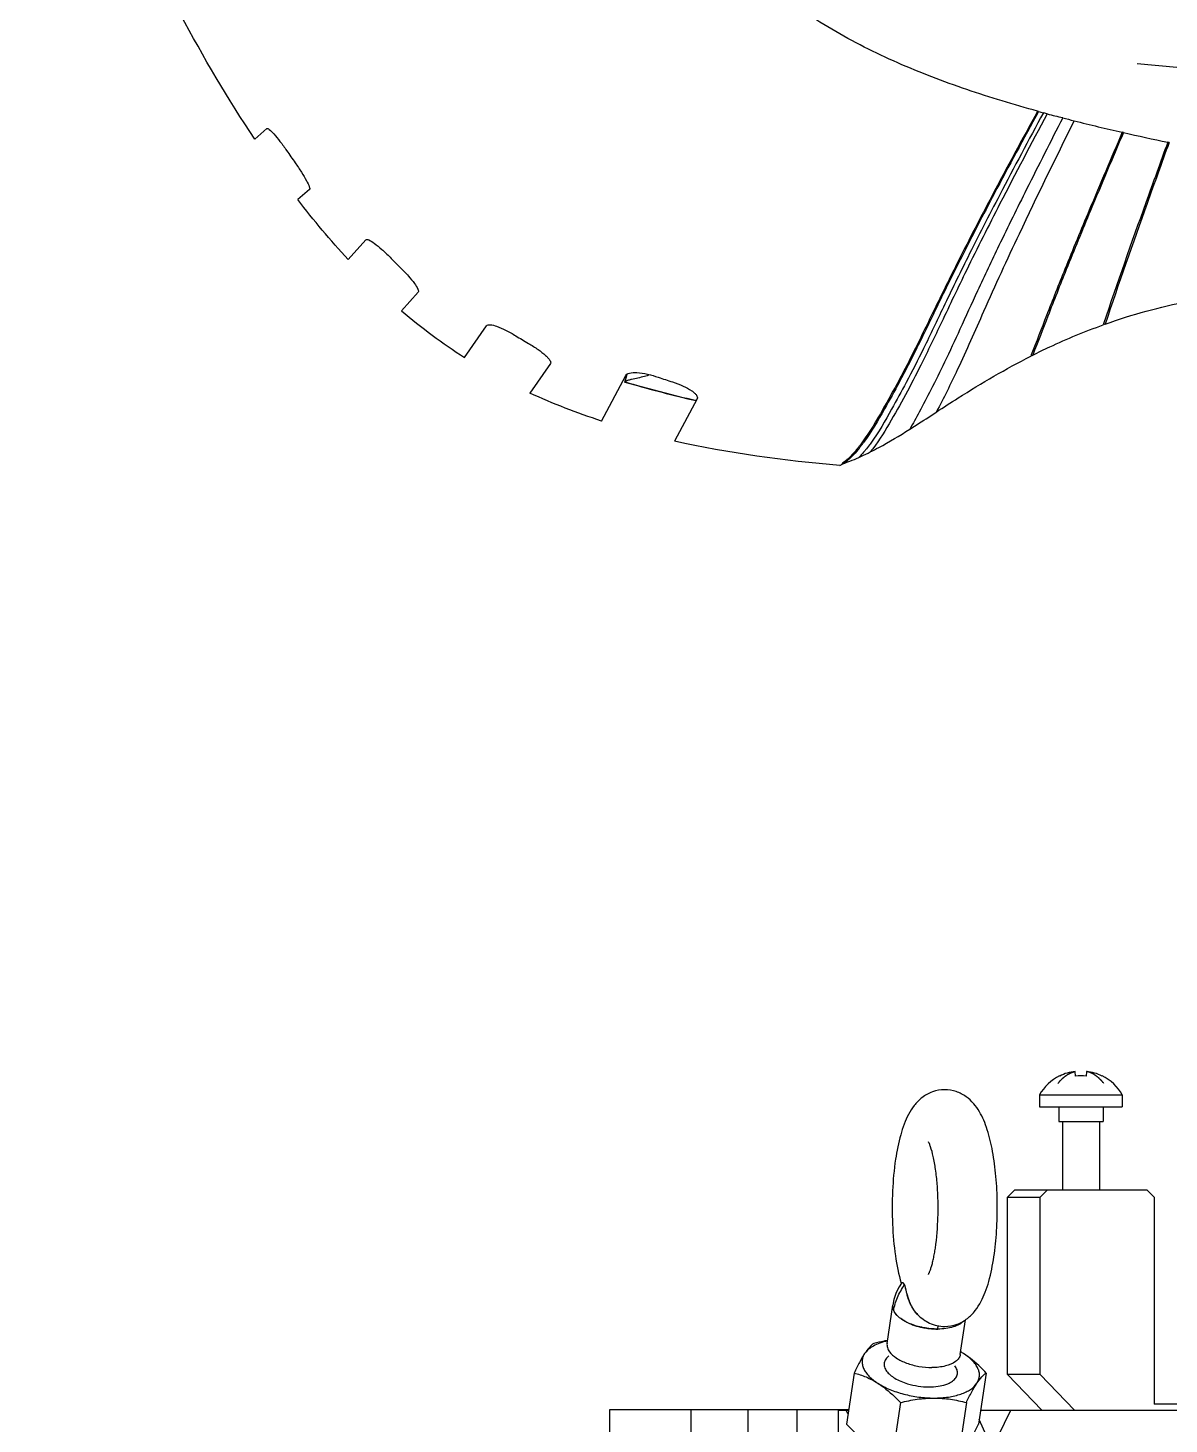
# Model space of a CAD drawing. Header units: millimetres. Extents: x 0 to 841, y 0 to 594.
# Drawn here: x 523.81 to 562.38, y 249.88 to 297.06 of the extents above; entities that cross this region are included whole.
import ezdxf

# ---------------------------------------------------------------- set-up
doc = ezdxf.new("R2010")
doc.units = ezdxf.units.MM
doc.header["$LTSCALE"] = 46.255
doc.layers.get('0').update_dxf_attribs({"linetype": 'CONTINUOUS'})
for name, color, linetype in [('AXIS', 7, 'CONTINUOUS'), ('COSMETIC', 7, 'CONTINUOUS'), ('PRT_CURVE', 7, 'CONTINUOUS'), ('PRT_SURFACE', 7, 'CONTINUOUS')]:
    doc.layers.add(name, color=color, linetype=linetype)

msp = doc.modelspace()

# ---------------------------------------------------------------- linework, layer by layer
at = {"color": 7, "linetype": 'CONTINUOUS'}
for p, q in [((557.965, 294.241), (557.933, 294.25)), ((558.257, 294.162), (558.128, 294.197)), ((531.478, 293.304), (531.887, 293.659)), ((560.835, 293.526), (560.795, 293.535)), ((562.376, 293.189), (562.331, 293.198)), ((533.329, 291.6), (532.936, 291.259)), ((534.636, 289.237), (535.232, 289.9)), ((537.004, 288.132), (536.438, 287.503)), ((538.566, 285.929), (539.312, 286.995)), ((560.163, 287.068), (560.15, 287.029)), ((557.719, 286.02), (557.699, 285.97)), ((541.471, 285.719), (540.775, 284.725)), ((543.195, 283.779), (544.014, 285.319)), ((544.058, 285.351), (543.98, 285.103)), ((543.985, 285.094), (544.067, 285.358)), ((546.427, 284.532), (545.665, 283.1)), ((551.254, 282.279), (551.297, 282.303)), ((551.254, 282.279), (551.254, 282.279)), ((558.679, 261.646), (558.676, 261.656)), ((559.216, 261.646), (559.202, 261.802)), ((559.589, 261.802), (559.574, 261.646)), ((560.115, 261.656), (560.111, 261.646)), ((557.995, 261.005), (557.995, 260.605)), ((557.995, 261.005), (560.795, 261.005)), ((560.795, 261.005), (560.795, 260.605)), ((557.995, 260.605), (560.795, 260.605)), ((558.645, 260.605), (558.645, 260.105)), ((560.145, 260.605), (560.145, 260.105)), ((558.645, 260.105), (560.145, 260.105)), ((558.77, 260.105), (558.77, 257.805)), ((560.02, 260.105), (560.02, 257.805)), ((556.921, 257.555), (557.162, 257.805)), ((557.162, 257.805), (561.629, 257.805)), ((558.264, 257.805), (558.024, 257.555)), ((561.869, 257.555), (561.629, 257.805)), ((556.921, 251.555), (556.921, 257.555)), ((556.921, 257.555), (558.024, 257.555)), ((558.024, 251.555), (558.024, 257.555)), ((561.869, 257.555), (561.869, 250.555)), ((553.157, 254.328), (553.079, 254.094)), ((553.255, 254.527), (553.157, 254.328)), ((553.332, 254.648), (553.255, 254.527)), ((553.324, 254.645), (553.326, 254.638)), ((552.847, 252.605), (553.041, 253.905)), ((553.079, 254.094), (553.041, 253.905)), ((555.319, 252.236), (555.494, 253.407)), ((554.557, 253.095), (554.575, 253.211)), ((551.731, 251.61), (551.473, 249.885)), ((556.192, 251.61), (555.935, 249.885)), ((558.075, 250.355), (556.921, 251.555)), ((558.024, 251.555), (556.921, 251.555)), ((558.024, 251.555), (559.177, 250.355)), ((553.295, 250.61), (553.037, 248.885)), ((555.525, 250.61), (555.268, 248.885)), ((566.675, 250.555), (561.869, 250.555)), ((543.483, 246.775), (543.483, 250.375)), ((543.483, 250.375), (546.226, 250.375)), ((546.226, 246.775), (546.226, 250.375)), ((546.226, 250.375), (548.158, 250.375)), ((548.158, 246.775), (548.158, 250.375)), ((548.158, 250.375), (549.813, 250.375)), ((549.813, 246.775), (549.813, 250.375)), ((549.813, 250.375), (551.547, 250.375)), ((551.21, 247.105), (551.21, 250.355)), ((551.21, 250.355), (551.543, 250.355)), ((551.525, 250.23), (551.469, 250.355)), ((556.005, 250.355), (570.225, 250.355)), ((556.398, 249.056), (557.025, 250.355)), ((556.398, 249.056), (555.958, 250.038))]:
    msp.add_line(p, q, dxfattribs=at)
for points in [[(561.294, 295.855), (562.642, 295.739), (564.167, 295.695), (565.655, 295.748), (567.126, 295.896), (568.385, 296.103), (569.477, 296.347), (570.547, 296.657), (571.594, 297.062)], [(543.985, 285.094), (546.119, 284.525), (546.396, 284.475)]]:
    msp.add_lwpolyline(points, dxfattribs=at)
for centre, radius, start, end in [((572.052, 345.656), 53.31, 254.6777, 254.859), ((565.363, 323.792), 30.478, 256.5124, 257.5405), ((575.277, 357.93), 66.001, 255.52772, 255.8732), ((578.205, 369.663), 78.094, 255.89052, 257.11812), ((578.376, 370.105), 78.563, 257.09873, 258.21563), ((563.382, 314.113), 37.409, 214.5133, 215.2835), ((551.718, 304.554), 21.858, 224.2086, 225.5213), ((548.863, 302.08), 19.154, 229.5582, 237.4806), ((566.778, 268.689), 19.501, 109.6612, 109.8698), ((550.064, 302.521), 18.626, 238.3785, 239.9206), ((567.197, 267.309), 20.939, 116.765, 116.9756), ((553.294, 309.123), 25.226, 251.0809, 252.2329), ((552.658, 313.854), 30.035, 257.6439, 257.9745), ((547.55, 286.347), 5.578, 322.5058, 323.7577), ((551.844, 281.263), 1.175, 115.5379, 117.7349), ((551.827, 281.296), 1.137, 112.559, 115.4897), ((559.395, 260.222), 1.604, 116.6413, 150.7733), ((559.395, 260.205), 1.609, 96.8981, 116.4095), ((559.395, 259.95), 1.705, 83.9763, 96.0237), ((559.395, 260.205), 1.609, 63.5905, 83.1019), ((559.395, 260.222), 1.604, 29.2267, 63.3587), ((555.659, 254.798), 2.2, 194.1455, 196.4472), ((555.251, 254.677), 1.775, 196.4198, 200.8143), ((554.88, 254.522), 1.372, 207.7757, 209.3581), ((554.739, 254.424), 1.201, 220.3034, 224.2561), ((554.326, 254.961), 1.825, 243.3273, 246.865), ((554.433, 255.213), 2.099, 246.8952, 250.8082), ((554.5, 255.407), 2.304, 250.8127, 254.3128), ((554.545, 255.566), 2.469, 254.3029, 257.3751), ((554.566, 255.659), 2.564, 257.3717, 261.263), ((554.57, 255.68), 2.586, 261.253, 263.5996), ((554.559, 255.553), 2.459, 263.5328, 269.9661), ((553.957, 249.956), 2.741, 57.3957, 59.8722), ((554.216, 250.36), 2.261, 57.4153, 60.3369)]:
    msp.add_arc(centre, radius, start, end, dxfattribs=at)
for points, knots in [([(557.933, 294.25), (557.129, 294.471), (555.53, 294.951), (553.19, 295.844), (550.948, 296.968), (548.88, 298.389), (547.015, 300.065), (544.792, 302.557), (542.45, 306.032), (540.379, 310.609), (539.113, 315.471), (538.64, 320.471), (538.919, 327.136), (540.454, 333.732), (543.514, 339.68), (546.538, 343.696), (550.18, 347.155), (554.265, 350.068), (558.708, 352.402), (561.875, 353.498), (563.488, 353.919)], [0, 0, 0, 0, 0.031275, 0.062547, 0.093816, 0.125073, 0.15634, 0.187609, 0.250105, 0.312602, 0.375106, 0.437621, 0.500156, 0.624872, 0.687384, 0.7499, 0.812422, 0.874954, 0.937484, 1, 1, 1, 1]), ([(557.933, 294.25), (557.411, 293.296), (556.505, 291.621), (555.335, 289.366), (554.46, 287.589), (553.622, 285.842), (552.803, 284.321), (552.184, 283.285), (551.922, 282.946)], [0, 0, 0, 0, 0.25467, 0.445956, 0.595016, 0.718443, 0.899559, 1, 1, 1, 1]), ([(557.965, 294.241), (557.46, 293.317), (556.581, 291.688), (555.44, 289.49), (554.579, 287.748), (553.902, 286.325), (553.307, 285.172), (552.714, 284.1), (552.315, 283.411), (552.05, 283.049)], [0, 0, 0, 0, 0.249399, 0.438515, 0.586546, 0.709572, 0.811939, 0.893712, 1, 1, 1, 1]), ([(558.254, 294.155), (557.716, 293.148), (556.792, 291.395), (555.603, 289.044), (554.735, 287.214), (553.901, 285.465), (553.115, 283.999), (552.524, 283.025), (552.277, 282.734)], [0, 0, 0, 0, 0.265441, 0.46103, 0.612423, 0.73674, 0.911214, 1, 1, 1, 1]), ([(558.128, 294.197), (557.63, 293.275), (556.765, 291.651), (555.641, 289.46), (554.792, 287.724), (554.125, 286.305), (553.538, 285.154), (552.953, 284.084), (552.558, 283.396), (552.296, 283.034)], [0, 0, 0, 0, 0.249247, 0.438248, 0.586232, 0.709317, 0.811771, 0.893621, 1, 1, 1, 1]), ([(558.782, 294.024), (558.372, 293.222), (557.644, 291.788), (556.684, 289.837), (555.934, 288.258), (555.336, 286.937), (554.822, 285.818), (554.358, 284.888), (553.963, 284.135), (553.723, 283.692), (553.613, 283.501)], [0, 0, 0, 0, 0.230388, 0.411405, 0.556211, 0.677644, 0.782436, 0.871196, 0.943604, 1, 1, 1, 1]), ([(559.168, 293.925), (558.536, 292.653), (557.489, 290.518), (556.196, 287.702), (555.315, 285.674), (554.756, 284.552), (554.509, 284.081)], [0, 0, 0, 0, 0.391195, 0.65491, 0.853393, 1, 1, 1, 1]), ([(531.887, 293.659), (531.894, 293.666), (531.93, 293.66), (532.009, 293.6), (532.153, 293.454), (532.346, 293.215), (532.485, 293.023), (532.557, 292.917)], [0, 0, 0, 0, 0.030152, 0.088769, 0.30273, 0.622505, 1, 1, 1, 1]), ([(560.795, 293.535), (560.419, 292.66), (559.765, 291.122), (558.912, 289.057), (558.263, 287.426), (557.893, 286.459), (557.719, 286.02)], [0, 0, 0, 0, 0.351729, 0.617446, 0.82531, 1, 1, 1, 1]), ([(560.835, 293.525), (560.46, 292.649), (559.807, 291.109), (558.957, 289.043), (558.31, 287.412), (557.942, 286.444), (557.768, 286.005)], [0, 0, 0, 0, 0.35196, 0.617642, 0.825393, 1, 1, 1, 1]), ([(562.331, 293.198), (562.082, 292.515), (561.342, 290.477), (560.62, 288.434), (560.163, 287.068)], [0, 0, 0, 0, 0.335614, 1, 1, 1, 1]), ([(562.375, 293.189), (562.127, 292.504), (561.391, 290.465), (560.671, 288.419), (560.217, 287.053)], [0, 0, 0, 0, 0.335896, 1, 1, 1, 1]), ([(532.845, 292.505), (532.919, 292.4), (533.053, 292.201), (533.214, 291.934), (533.307, 291.745), (533.338, 291.646), (533.337, 291.608), (533.329, 291.6)], [0, 0, 0, 0, 0.372276, 0.689155, 0.905816, 0.967666, 1, 1, 1, 1]), ([(535.232, 289.9), (535.254, 289.924), (535.387, 289.884), (535.544, 289.77), (535.793, 289.569), (535.96, 289.405), (536.05, 289.313)], [0, 0, 0, 0, 0.096075, 0.309745, 0.626142, 1, 1, 1, 1]), ([(536.403, 288.958), (536.495, 288.868), (536.659, 288.698), (536.864, 288.449), (536.977, 288.287), (537.027, 288.157), (537.004, 288.132)], [0, 0, 0, 0, 0.371029, 0.686022, 0.901414, 1, 1, 1, 1]), ([(560.217, 287.053), (561.132, 287.38), (562.903, 287.863), (565.587, 288.246), (568.218, 288.367), (569.992, 288.337), (570.886, 288.299)], [0, 0, 0, 0, 0.269615, 0.50774, 0.751481, 1, 1, 1, 1]), ([(539.312, 286.995), (539.335, 287.028), (539.476, 287.038), (539.682, 286.973), (539.98, 286.846), (540.188, 286.728), (540.298, 286.66)], [0, 0, 0, 0, 0.112417, 0.327765, 0.636681, 1, 1, 1, 1]), ([(557.768, 286.005), (557.958, 286.101), (558.736, 286.478), (559.537, 286.807), (560.15, 287.029)], [0, 0, 0, 0, 0.246433, 1, 1, 1, 1]), ([(540.729, 286.403), (540.84, 286.338), (541.041, 286.21), (541.262, 286.042), (541.394, 285.911), (541.46, 285.83), (541.491, 285.749), (541.471, 285.719)], [0, 0, 0, 0, 0.369973, 0.68293, 0.803616, 0.895763, 1, 1, 1, 1]), ([(554.509, 284.081), (554.754, 284.242), (555.791, 284.915), (556.859, 285.542), (557.699, 285.97)], [0, 0, 0, 0, 0.237393, 1, 1, 1, 1]), ([(543.985, 285.094), (543.983, 285.095), (543.979, 285.097), (543.979, 285.101), (543.98, 285.103)], [0, 0, 0, 0, 0.515665, 1, 1, 1, 1]), ([(543.997, 285.103), (543.995, 285.1), (543.993, 285.095), (543.987, 285.093), (543.985, 285.094)], [0, 0, 0, 0, 0.567337, 1, 1, 1, 1]), ([(544.052, 285.137), (544.045, 285.134), (544.025, 285.127), (544.004, 285.115), (543.997, 285.103)], [0, 0, 0, 0, 0.362282, 1, 1, 1, 1]), ([(544.014, 285.319), (544.037, 285.363), (544.177, 285.42), (544.549, 285.419), (544.881, 285.34), (545.115, 285.26)], [0, 0, 0, 0, 0.130135, 0.349642, 1, 1, 1, 1]), ([(544.214, 285.183), (544.196, 285.179), (544.141, 285.166), (544.088, 285.15), (544.052, 285.137)], [0, 0, 0, 0, 0.328341, 1, 1, 1, 1]), ([(544.839, 285.337), (544.774, 285.318), (544.568, 285.26), (544.357, 285.216), (544.214, 285.183)], [0, 0, 0, 0, 0.312399, 1, 1, 1, 1]), ([(545.596, 285.1), (545.719, 285.061), (545.942, 284.975), (546.191, 284.846), (546.338, 284.732), (546.417, 284.653), (546.446, 284.568), (546.427, 284.532)], [0, 0, 0, 0, 0.365839, 0.674929, 0.794006, 0.885691, 1, 1, 1, 1]), ([(553.613, 283.501), (553.684, 283.546), (553.984, 283.737), (554.282, 283.932), (554.509, 284.081)], [0, 0, 0, 0, 0.237793, 1, 1, 1, 1]), ([(552.277, 282.734), (552.373, 282.783), (552.829, 283.02), (553.27, 283.284), (553.613, 283.501)], [0, 0, 0, 0, 0.210401, 1, 1, 1, 1]), ([(551.72, 282.645), (551.656, 282.577), (551.551, 282.472), (551.432, 282.383), (551.39, 282.347)], [0, 0, 0, 0, 0.627394, 1, 1, 1, 1]), ([(551.688, 282.667), (551.67, 282.647), (551.607, 282.58), (551.54, 282.516), (551.491, 282.474)], [0, 0, 0, 0, 0.294266, 1, 1, 1, 1]), ([(551.922, 282.946), (551.901, 282.918), (551.826, 282.823), (551.747, 282.731), (551.688, 282.667)], [0, 0, 0, 0, 0.285322, 1, 1, 1, 1]), ([(551.976, 282.951), (551.953, 282.921), (551.871, 282.816), (551.784, 282.714), (551.72, 282.645)], [0, 0, 0, 0, 0.289317, 1, 1, 1, 1]), ([(552.118, 282.802), (552.097, 282.776), (552.024, 282.689), (551.948, 282.604), (551.891, 282.547)], [0, 0, 0, 0, 0.290644, 1, 1, 1, 1]), ([(551.891, 282.547), (551.92, 282.561), (552.05, 282.62), (552.178, 282.684), (552.277, 282.734)], [0, 0, 0, 0, 0.226028, 1, 1, 1, 1]), ([(552.296, 283.034), (552.28, 283.012), (552.223, 282.934), (552.163, 282.857), (552.118, 282.802)], [0, 0, 0, 0, 0.273656, 1, 1, 1, 1]), ([(551.491, 282.474), (551.468, 282.454), (551.401, 282.4), (551.333, 282.345), (551.297, 282.303)], [0, 0, 0, 0, 0.354525, 1, 1, 1, 1]), ([(551.39, 282.347), (551.399, 282.351), (551.441, 282.367), (551.483, 282.383), (551.515, 282.395)], [0, 0, 0, 0, 0.221727, 1, 1, 1, 1]), ([(551.515, 282.395), (551.541, 282.404), (551.668, 282.452), (551.793, 282.503), (551.891, 282.547)], [0, 0, 0, 0, 0.203976, 1, 1, 1, 1]), ([(554.795, 261.184), (554.653, 261.184), (554.375, 261.134), (554.021, 260.933), (553.755, 260.659), (553.562, 260.35), (553.415, 260.016), (553.254, 259.513), (553.175, 259.111), (553.133, 258.831)], [0, 0, 0, 0, 0.134809, 0.263523, 0.382774, 0.495759, 0.609661, 0.730185, 1, 1, 1, 1]), ([(556.456, 255.536), (556.499, 255.826), (556.559, 256.426), (556.581, 257.335), (556.538, 258.234), (556.431, 259.069), (556.284, 259.703), (556.121, 260.148), (555.973, 260.446), (555.779, 260.723), (555.519, 260.966), (555.183, 261.141), (554.925, 261.184), (554.795, 261.184)], [0, 0, 0, 0, 0.136436, 0.280331, 0.422706, 0.554959, 0.671626, 0.724374, 0.775099, 0.826373, 0.880844, 0.939234, 1, 1, 1, 1]), ([(554.478, 255.831), (554.53, 256.178), (554.571, 256.715), (554.573, 257.436), (554.546, 257.975), (554.492, 258.473), (554.418, 258.897), (554.343, 259.186), (554.283, 259.346), (554.258, 259.4), (554.248, 259.419)], [0, 0, 0, 0, 0.289778, 0.444418, 0.595721, 0.736259, 0.858034, 0.951171, 0.98254, 1, 1, 1, 1]), ([(553.133, 258.831), (553.08, 258.478), (553.015, 257.747), (553.013, 256.655), (553.104, 255.61), (553.235, 254.947), (553.324, 254.645)], [0, 0, 0, 0, 0.254294, 0.521149, 0.776196, 1, 1, 1, 1]), ([(554.245, 254.944), (554.245, 254.944), (554.241, 254.939), (554.252, 254.956), (554.257, 254.968), (554.272, 254.997), (554.286, 255.031), (554.311, 255.094), (554.342, 255.189), (554.379, 255.322), (554.415, 255.476), (554.449, 255.648), (554.469, 255.769), (554.478, 255.831)], [0, 0, 0, 0, 0.003607, 0.012978, 0.034315, 0.066433, 0.108226, 0.158758, 0.282621, 0.432526, 0.60421, 0.794309, 1, 1, 1, 1]), ([(554.795, 253.184), (554.936, 253.184), (555.214, 253.234), (555.568, 253.435), (555.834, 253.708), (556.027, 254.017), (556.174, 254.351), (556.336, 254.854), (556.414, 255.256), (556.456, 255.536)], [0, 0, 0, 0, 0.134809, 0.263523, 0.382774, 0.495759, 0.609661, 0.730185, 1, 1, 1, 1]), ([(553.07, 253.72), (553.092, 253.87), (553.182, 254.178), (553.344, 254.453), (553.44, 254.586)], [0, 0, 0, 0, 0.481957, 1, 1, 1, 1]), ([(553.44, 254.586), (553.434, 254.601), (553.42, 254.626), (553.39, 254.657), (553.361, 254.663), (553.347, 254.659)], [0, 0, 0, 0, 0.391064, 0.664091, 1, 1, 1, 1]), ([(553.525, 254.26), (553.51, 254.321), (553.486, 254.43), (553.461, 254.54), (553.44, 254.586)], [0, 0, 0, 0, 0.557382, 1, 1, 1, 1]), ([(553.07, 253.72), (553.063, 253.735), (553.04, 253.793), (553.034, 253.859), (553.041, 253.904)], [0, 0, 0, 0, 0.265558, 1, 1, 1, 1]), ([(553.31, 253.449), (553.282, 253.469), (553.188, 253.544), (553.105, 253.64), (553.07, 253.72)], [0, 0, 0, 0, 0.28372, 1, 1, 1, 1]), ([(553.411, 253.383), (553.402, 253.388), (553.368, 253.409), (553.334, 253.431), (553.31, 253.449)], [0, 0, 0, 0, 0.256839, 1, 1, 1, 1]), ([(553.507, 253.33), (553.499, 253.334), (553.466, 253.351), (553.434, 253.369), (553.411, 253.383)], [0, 0, 0, 0, 0.254938, 1, 1, 1, 1]), ([(553.879, 253.586), (553.994, 253.469), (554.274, 253.262), (554.619, 253.184), (554.795, 253.184)], [0, 0, 0, 0, 0.482719, 1, 1, 1, 1]), ([(555.427, 253.362), (555.387, 253.317), (555.277, 253.236), (555.074, 253.155), (554.828, 253.105), (554.65, 253.095), (554.557, 253.095)], [0, 0, 0, 0, 0.194613, 0.428508, 0.699698, 1, 1, 1, 1]), ([(552.859, 252.695), (552.772, 252.676), (552.609, 252.63), (552.335, 252.509), (552.16, 252.374), (552.088, 252.265)], [0, 0, 0, 0, 0.297472, 0.563547, 1, 1, 1, 1]), ([(552.398, 252.61), (552.344, 252.571), (552.23, 252.464), (552.137, 252.339), (552.088, 252.265)], [0, 0, 0, 0, 0.428868, 1, 1, 1, 1]), ([(552.862, 252.707), (552.823, 252.701), (552.667, 252.673), (552.513, 252.639), (552.398, 252.61)], [0, 0, 0, 0, 0.249317, 1, 1, 1, 1]), ([(552.847, 252.605), (552.84, 252.56), (552.849, 252.46), (552.897, 252.373), (552.928, 252.331)], [0, 0, 0, 0, 0.467474, 1, 1, 1, 1]), ([(552.088, 252.265), (552.024, 252.17), (551.9, 251.955), (551.789, 251.732), (551.731, 251.61)], [0, 0, 0, 0, 0.458985, 1, 1, 1, 1]), ([(552.088, 252.265), (552.063, 252.229), (552.024, 252.151), (551.997, 252.024), (552.006, 251.892), (552.05, 251.759), (552.128, 251.628), (552.236, 251.499), (552.374, 251.376), (552.479, 251.301), (552.536, 251.265)], [0, 0, 0, 0, 0.107043, 0.210099, 0.314829, 0.426529, 0.549184, 0.68518, 0.835494, 1, 1, 1, 1]), ([(552.91, 252.191), (552.868, 252.159), (552.812, 252.105), (552.765, 252.018), (552.746, 251.951), (552.744, 251.882), (552.762, 251.785), (552.8, 251.717), (552.831, 251.675)], [0, 0, 0, 0, 0.266108, 0.385628, 0.500548, 0.615386, 0.734673, 1, 1, 1, 1]), ([(552.928, 252.331), (552.989, 252.247), (553.172, 252.094), (553.514, 251.931), (553.924, 251.822), (554.216, 251.795), (554.363, 251.795)], [0, 0, 0, 0, 0.197945, 0.443823, 0.719735, 1, 1, 1, 1]), ([(555.161, 251.997), (555.063, 251.923), (554.795, 251.821), (554.518, 251.795), (554.363, 251.795)], [0, 0, 0, 0, 0.442153, 1, 1, 1, 1]), ([(555.319, 252.236), (555.312, 252.191), (555.274, 252.097), (555.202, 252.028), (555.161, 251.997)], [0, 0, 0, 0, 0.467317, 1, 1, 1, 1]), ([(556.192, 251.61), (556.133, 251.674), (555.9, 251.914), (555.642, 252.132), (555.434, 252.265)], [0, 0, 0, 0, 0.260205, 1, 1, 1, 1]), ([(555.882, 251.265), (555.906, 251.302), (555.946, 251.379), (555.973, 251.507), (555.964, 251.639), (555.919, 251.771), (555.842, 251.903), (555.734, 252.031), (555.596, 252.154), (555.49, 252.229), (555.434, 252.265)], [0, 0, 0, 0, 0.107043, 0.210099, 0.314829, 0.426529, 0.549184, 0.68518, 0.835494, 1, 1, 1, 1]), ([(551.731, 251.61), (551.868, 251.575), (552.148, 251.484), (552.409, 251.347), (552.536, 251.265)], [0, 0, 0, 0, 0.483998, 1, 1, 1, 1]), ([(552.831, 251.675), (552.864, 251.629), (552.951, 251.54), (553.113, 251.426), (553.311, 251.326), (553.457, 251.273), (553.534, 251.249)], [0, 0, 0, 0, 0.205134, 0.442899, 0.710038, 1, 1, 1, 1]), ([(555.06, 251.34), (555.102, 251.371), (555.158, 251.425), (555.205, 251.512), (555.224, 251.579), (555.226, 251.648), (555.207, 251.745), (555.17, 251.813), (555.139, 251.855)], [0, 0, 0, 0, 0.266108, 0.385628, 0.500548, 0.615386, 0.734673, 1, 1, 1, 1]), ([(555.882, 251.265), (555.931, 251.339), (556.024, 251.464), (556.139, 251.571), (556.192, 251.61)], [0, 0, 0, 0, 0.571132, 1, 1, 1, 1]), ([(552.536, 251.265), (552.603, 251.222), (552.878, 251.03), (553.121, 250.796), (553.295, 250.61)], [0, 0, 0, 0, 0.238999, 1, 1, 1, 1]), ([(552.536, 251.265), (552.662, 251.184), (552.946, 251.041), (553.412, 250.887), (553.915, 250.789), (554.261, 250.765), (554.433, 250.765)], [0, 0, 0, 0, 0.22691, 0.477557, 0.739784, 1, 1, 1, 1]), ([(553.534, 251.249), (553.652, 251.213), (553.894, 251.159), (554.142, 251.14), (554.265, 251.14)], [0, 0, 0, 0, 0.500004, 1, 1, 1, 1]), ([(554.265, 251.14), (554.366, 251.14), (554.558, 251.152), (554.746, 251.194), (554.831, 251.224)], [0, 0, 0, 0, 0.528884, 1, 1, 1, 1]), ([(554.433, 250.765), (554.595, 250.765), (554.833, 250.78), (555.134, 250.837), (555.335, 250.894), (555.513, 250.966), (555.706, 251.074), (555.827, 251.183), (555.882, 251.265)], [0, 0, 0, 0, 0.306934, 0.448686, 0.580623, 0.701794, 0.811814, 1, 1, 1, 1]), ([(554.831, 251.224), (554.853, 251.231), (554.933, 251.262), (555.01, 251.302), (555.06, 251.34)], [0, 0, 0, 0, 0.271122, 1, 1, 1, 1]), ([(555.525, 250.61), (555.583, 250.732), (555.694, 250.955), (555.819, 251.17), (555.882, 251.265)], [0, 0, 0, 0, 0.541015, 1, 1, 1, 1]), ([(553.295, 250.61), (553.482, 250.657), (553.859, 250.735), (554.243, 250.765), (554.433, 250.765)], [0, 0, 0, 0, 0.503557, 1, 1, 1, 1]), ([(554.433, 250.765), (554.62, 250.765), (554.989, 250.737), (555.35, 250.658), (555.525, 250.61)], [0, 0, 0, 0, 0.505637, 1, 1, 1, 1]), ([(551.473, 249.885), (551.533, 249.821), (551.766, 249.582), (552.023, 249.363), (552.232, 249.23)], [0, 0, 0, 0, 0.260205, 1, 1, 1, 1]), ([(555.578, 249.23), (555.641, 249.325), (555.766, 249.541), (555.877, 249.763), (555.935, 249.885)], [0, 0, 0, 0, 0.458985, 1, 1, 1, 1])]:
    msp.add_open_spline(points, degree=3, knots=knots, dxfattribs=at)
for points in [[(534.636, 289.237), (534.036, 289.882), (533.472, 290.56), (532.936, 291.259)], [(543.995, 285.104), (544.73, 284.875), (545.478, 284.68), (546.231, 284.515)], [(543.195, 283.779), (542.372, 284.049), (541.561, 284.362), (540.775, 284.725)], [(551.254, 282.279), (549.377, 282.435), (547.501, 282.684), (545.665, 283.1)], [(553.341, 254.656), (553.337, 254.654), (553.334, 254.651), (553.332, 254.648)], [(553.347, 254.659), (553.345, 254.658), (553.343, 254.657), (553.341, 254.656)], [(553.666, 253.882), (553.638, 253.935), (553.613, 253.99), (553.592, 254.046)], [(553.823, 253.648), (553.77, 253.71), (553.724, 253.778), (553.684, 253.849)]]:
    msp.add_open_spline(points, degree=3, dxfattribs=at)
at = {"layer": 'AXIS', "color": 7, "linetype": 'CONTINUOUS'}
msp.add_open_spline([(531.478, 293.304), (530.574, 294.665), (528.91, 297.486), (526.804, 301.918), (525.053, 306.503), (524.174, 309.657), (523.815, 311.25)], degree=3, knots=[0, 0, 0, 0, 0.249964, 0.500044, 0.75006, 1, 1, 1, 1], dxfattribs=at)
at = {"layer": 'COSMETIC', "color": 7, "linetype": 'CONTINUOUS'}
for points in [[(558.62, 261.393), (558.63, 261.405), (558.646, 261.424), (558.663, 261.445), (558.674, 261.457), (558.681, 261.467), (558.689, 261.476), (558.695, 261.483), (558.698, 261.487), (558.7, 261.489), (558.701, 261.491), (558.703, 261.492), (558.705, 261.495), (558.709, 261.498), (558.714, 261.504), (558.721, 261.511), (558.733, 261.522), (558.747, 261.536), (558.761, 261.55), (558.773, 261.561), (558.78, 261.568), (558.785, 261.574), (558.789, 261.577), (558.791, 261.58), (558.793, 261.581), (558.794, 261.582), (558.796, 261.584), (558.801, 261.587), (558.808, 261.593), (558.817, 261.6), (558.826, 261.607), (558.838, 261.617), (558.85, 261.626), (558.862, 261.636), (558.87, 261.642), (558.876, 261.647), (558.88, 261.65), (558.884, 261.653), (558.887, 261.655), (558.888, 261.657), (558.889, 261.658), (558.89, 261.658), (558.892, 261.659), (558.894, 261.661), (558.898, 261.663), (558.903, 261.666), (558.909, 261.67), (558.917, 261.675), (558.929, 261.682), (558.941, 261.69), (558.953, 261.697), (558.962, 261.703), (558.972, 261.709), (558.979, 261.713), (558.983, 261.716), (558.985, 261.717), (558.987, 261.718), (558.988, 261.719), (558.991, 261.72), (558.995, 261.722), (559.002, 261.725), (559.01, 261.729), (559.023, 261.735), (559.04, 261.743), (559.056, 261.751), (559.069, 261.757), (559.077, 261.761), (559.084, 261.764), (559.088, 261.766), (559.091, 261.767), (559.093, 261.768), (559.094, 261.768), (559.096, 261.769), (559.102, 261.771), (559.109, 261.773), (559.12, 261.776), (559.13, 261.78), (559.143, 261.784), (559.167, 261.792), (559.188, 261.798), (559.202, 261.802)], [(560.17, 261.393), (560.16, 261.405), (560.145, 261.424), (560.127, 261.445), (560.117, 261.457), (560.109, 261.467), (560.102, 261.476), (560.096, 261.483), (560.092, 261.487), (560.09, 261.489), (560.089, 261.491), (560.088, 261.492), (560.085, 261.495), (560.082, 261.498), (560.076, 261.504), (560.069, 261.511), (560.058, 261.522), (560.043, 261.536), (560.029, 261.55), (560.018, 261.561), (560.011, 261.568), (560.005, 261.574), (560.001, 261.577), (559.999, 261.58), (559.998, 261.581), (559.996, 261.582), (559.994, 261.584), (559.99, 261.587), (559.983, 261.593), (559.974, 261.6), (559.965, 261.607), (559.953, 261.617), (559.941, 261.626), (559.928, 261.636), (559.921, 261.642), (559.915, 261.647), (559.91, 261.65), (559.907, 261.653), (559.904, 261.655), (559.902, 261.657), (559.901, 261.658), (559.9, 261.658), (559.899, 261.659), (559.896, 261.661), (559.892, 261.663), (559.887, 261.666), (559.881, 261.67), (559.874, 261.675), (559.862, 261.682), (559.849, 261.69), (559.837, 261.697), (559.828, 261.703), (559.819, 261.709), (559.812, 261.713), (559.807, 261.716), (559.805, 261.717), (559.804, 261.718), (559.802, 261.719), (559.799, 261.72), (559.795, 261.722), (559.789, 261.725), (559.78, 261.729), (559.767, 261.735), (559.751, 261.743), (559.734, 261.751), (559.721, 261.757), (559.713, 261.761), (559.706, 261.764), (559.702, 261.766), (559.699, 261.767), (559.698, 261.768), (559.696, 261.768), (559.694, 261.769), (559.689, 261.771), (559.681, 261.773), (559.671, 261.776), (559.661, 261.78), (559.647, 261.784), (559.623, 261.792), (559.602, 261.798), (559.589, 261.802)]]:
    msp.add_open_spline(points, degree=3, knots=[0, 0, 0, 0, 0.0625, 0.09375, 0.109375, 0.125, 0.140625, 0.15625, 0.160156, 0.164062, 0.166016, 0.167969, 0.171875, 0.179688, 0.1875, 0.203125, 0.21875, 0.25, 0.28125, 0.296875, 0.3125, 0.320312, 0.328125, 0.332031, 0.333984, 0.335938, 0.339844, 0.34375, 0.359375, 0.375, 0.390625, 0.40625, 0.4375, 0.453125, 0.46875, 0.476562, 0.484375, 0.492188, 0.496094, 0.498047, 0.5, 0.501953, 0.503906, 0.507812, 0.515625, 0.523438, 0.53125, 0.546875, 0.5625, 0.59375, 0.609375, 0.625, 0.640625, 0.65625, 0.660156, 0.664062, 0.666016, 0.667969, 0.671875, 0.679688, 0.6875, 0.703125, 0.71875, 0.75, 0.78125, 0.796875, 0.8125, 0.820312, 0.828125, 0.832031, 0.833984, 0.835938, 0.839844, 0.84375, 0.859375, 0.875, 0.890625, 0.90625, 0.9375, 1, 1, 1, 1], dxfattribs=at)
at = {"layer": 'PRT_CURVE', "color": 40, "linetype": 'CONTINUOUS'}
for p, q in [((553.332, 254.648), (553.332, 254.648)), ((553.332, 254.648), (553.332, 254.648)), ((553.341, 254.656), (553.341, 254.656))]:
    msp.add_line(p, q, dxfattribs=at)
at = {"layer": 'PRT_CURVE', "color": 4, "linetype": 'CONTINUOUS'}
msp.add_line((554.557, 253.095), (554.575, 253.211), dxfattribs=at)
at = {"layer": 'PRT_CURVE', "color": 40, "linetype": 'CONTINUOUS'}
for points in [[(553.341, 254.656), (553.34, 254.655), (553.339, 254.655), (553.338, 254.654), (553.337, 254.653), (553.336, 254.653), (553.335, 254.652), (553.334, 254.651), (553.333, 254.65), (553.333, 254.649), (553.332, 254.648)], [(553.371, 254.659), (553.369, 254.659), (553.366, 254.66), (553.364, 254.66), (553.361, 254.66), (553.359, 254.66), (553.357, 254.66), (553.354, 254.66), (553.352, 254.66), (553.35, 254.659), (553.348, 254.659), (553.346, 254.658), (553.345, 254.658), (553.343, 254.657), (553.341, 254.656)], [(553.44, 254.586), (553.438, 254.591), (553.436, 254.595), (553.433, 254.6), (553.431, 254.605), (553.428, 254.609), (553.426, 254.613), (553.423, 254.617), (553.421, 254.621), (553.418, 254.625), (553.415, 254.628), (553.412, 254.632), (553.41, 254.635), (553.407, 254.638), (553.404, 254.64), (553.401, 254.643), (553.398, 254.646), (553.395, 254.648), (553.392, 254.65), (553.389, 254.652), (553.385, 254.654), (553.382, 254.655), (553.379, 254.656), (553.376, 254.658), (553.373, 254.659), (553.371, 254.659)]]:
    msp.add_lwpolyline(points, dxfattribs=at)
at = {"layer": 'PRT_SURFACE', "color": 6, "linetype": 'CONTINUOUS'}
for p, q in [((553.157, 254.328), (553.079, 254.094)), ((553.255, 254.527), (553.157, 254.328)), ((553.255, 254.527), (553.199, 254.413)), ((553.332, 254.648), (553.255, 254.527)), ((553.079, 254.094), (553.041, 253.905)), ((554.557, 253.095), (554.575, 253.211))]:
    msp.add_line(p, q, dxfattribs=at)
msp.add_open_spline([(553.07, 253.72), (553.092, 253.87), (553.182, 254.178), (553.344, 254.453), (553.44, 254.586)], degree=3, knots=[0, 0, 0, 0, 0.481957, 1, 1, 1, 1], dxfattribs=at)
at = {"layer": 'PRT_SURFACE', "color": 7, "linetype": 'CONTINUOUS'}
for points, knots in [([(553.372, 254.659), (553.368, 254.66), (553.354, 254.662), (553.338, 254.656), (553.332, 254.648)], [0, 0, 0, 0, 0.294767, 1, 1, 1, 1]), ([(553.44, 254.586), (553.436, 254.596), (553.42, 254.626), (553.394, 254.653), (553.372, 254.659)], [0, 0, 0, 0, 0.333911, 1, 1, 1, 1]), ([(553.879, 253.587), (553.796, 253.672), (553.662, 253.859), (553.563, 254.113), (553.515, 254.299), (553.489, 254.414), (553.467, 254.508), (553.451, 254.563), (553.44, 254.586)], [0, 0, 0, 0, 0.323683, 0.61343, 0.737731, 0.844583, 0.932372, 1, 1, 1, 1]), ([(553.07, 253.72), (553.063, 253.735), (553.04, 253.794), (553.034, 253.859), (553.041, 253.905)], [0, 0, 0, 0, 0.265578, 1, 1, 1, 1]), ([(554.557, 253.095), (554.395, 253.095), (554.075, 253.127), (553.636, 253.255), (553.284, 253.443), (553.112, 253.625), (553.07, 253.72)], [0, 0, 0, 0, 0.289807, 0.571606, 0.814308, 1, 1, 1, 1]), ([(555.427, 253.361), (555.387, 253.317), (555.277, 253.236), (555.074, 253.155), (554.828, 253.105), (554.65, 253.095), (554.557, 253.095)], [0, 0, 0, 0, 0.194619, 0.428517, 0.699705, 1, 1, 1, 1])]:
    msp.add_open_spline(points, degree=3, knots=knots, dxfattribs=at)

doc.saveas('drawing.dxf')
